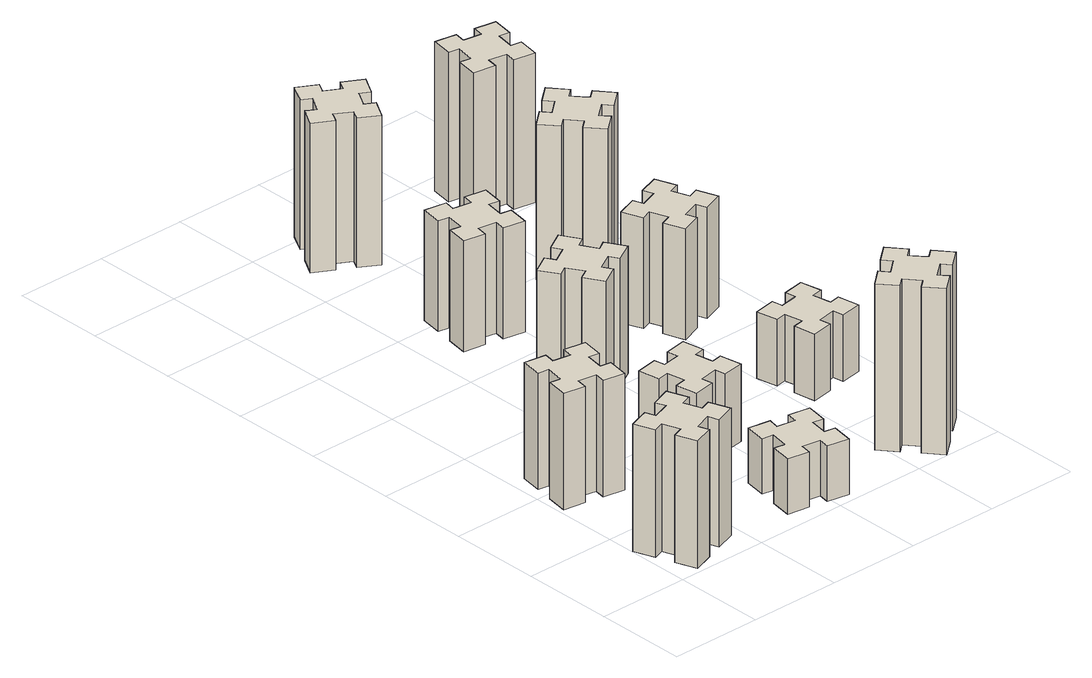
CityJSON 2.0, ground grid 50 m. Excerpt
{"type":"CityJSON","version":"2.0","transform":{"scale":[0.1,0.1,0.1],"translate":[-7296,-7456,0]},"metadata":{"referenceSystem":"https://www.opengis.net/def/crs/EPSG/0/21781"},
"CityObjects":{
"building1":{"type":"Building","attributes":{"class":"1000","function":"1000","usage":"1000","yearOfConstruction":2016,"roofType":"1000","measuredHeight":69,"storeysAboveGround":30,"storeysBelowGround":0},"geometry":[{"type":"Solid","lod":"1","boundaries":[[[[0,1,2,3,4,5,6,7,8,9,10,11,12,13,14,15,16,17,18,19]],[[17,16,20,21]],[[16,15,22,20]],[[15,14,23,22]],[[14,13,24,23]],[[13,12,25,24]],[[12,11,26,25]],[[11,10,27,26]],[[10,9,28,27]],[[9,8,29,28]],[[8,7,30,29]],[[7,6,31,30]],[[6,5,32,31]],[[5,4,33,32]],[[4,3,34,33]],[[3,2,35,34]],[[2,1,36,35]],[[1,0,37,36]],[[0,19,38,37]],[[19,18,39,38]],[[18,17,21,39]],[[24,25,26,27,28,29,30,31,32,33,34,35,36,37,38,39,21,20,22,23]]]]}]},
"building2":{"type":"Building","attributes":{"class":"1000","function":"1000","usage":"1000","yearOfConstruction":2016,"roofType":"1000","measuredHeight":63,"storeysAboveGround":30,"storeysBelowGround":0},"geometry":[{"type":"Solid","lod":"1","boundaries":[[[[40,41,42,43,44,45,46,47,48,49,50,51,52,53,54,55,56,57,58,59]],[[57,56,60,61]],[[56,55,62,60]],[[55,54,63,62]],[[54,53,64,63]],[[53,52,65,64]],[[52,51,66,65]],[[51,50,67,66]],[[50,49,68,67]],[[49,48,69,68]],[[48,47,70,69]],[[47,46,71,70]],[[46,45,72,71]],[[45,44,73,72]],[[44,43,74,73]],[[43,42,75,74]],[[42,41,76,75]],[[41,40,77,76]],[[40,59,78,77]],[[59,58,79,78]],[[58,57,61,79]],[[64,65,66,67,68,69,70,71,72,73,74,75,76,77,78,79,61,60,62,63]]]]}]},
"building3":{"type":"Building","attributes":{"class":"1000","function":"1000","usage":"1000","yearOfConstruction":2016,"roofType":"1000","measuredHeight":30,"storeysAboveGround":30,"storeysBelowGround":0},"geometry":[{"type":"Solid","lod":"1","boundaries":[[[[80,81,82,83,84,85,86,87,88,89,90,91,92,93,94,95,96,97,98,99]],[[97,96,100,101]],[[96,95,102,100]],[[95,94,103,102]],[[94,93,104,103]],[[93,92,105,104]],[[92,91,106,105]],[[91,90,107,106]],[[90,89,108,107]],[[89,88,109,108]],[[88,87,110,109]],[[87,86,111,110]],[[86,85,112,111]],[[85,84,113,112]],[[84,83,114,113]],[[83,82,115,114]],[[82,81,116,115]],[[81,80,117,116]],[[80,99,118,117]],[[99,98,119,118]],[[98,97,101,119]],[[104,105,106,107,108,109,110,111,112,113,114,115,116,117,118,119,101,100,102,103]]]]}]},
"building4":{"type":"Building","attributes":{"class":"1000","function":"1000","usage":"1000","yearOfConstruction":2016,"roofType":"1000","measuredHeight":42,"storeysAboveGround":30,"storeysBelowGround":0},"geometry":[{"type":"Solid","lod":"1","boundaries":[[[[120,121,122,123,124,125,126,127,128,129,130,131,132,133,134,135,136,137,138,139]],[[137,136,140,141]],[[136,135,142,140]],[[135,134,143,142]],[[134,133,144,143]],[[133,132,145,144]],[[132,131,146,145]],[[131,130,147,146]],[[130,129,148,147]],[[129,128,149,148]],[[128,127,150,149]],[[127,126,151,150]],[[126,125,152,151]],[[125,124,153,152]],[[124,123,154,153]],[[123,122,155,154]],[[122,121,156,155]],[[121,120,157,156]],[[120,139,158,157]],[[139,138,159,158]],[[138,137,141,159]],[[144,145,146,147,148,149,150,151,152,153,154,155,156,157,158,159,141,140,142,143]]]]}]},
"building5":{"type":"Building","attributes":{"class":"1000","function":"1000","usage":"1000","yearOfConstruction":2016,"roofType":"1000","measuredHeight":69,"storeysAboveGround":30,"storeysBelowGround":0},"geometry":[{"type":"Solid","lod":"1","boundaries":[[[[160,161,162,163,164,165,166,167,168,169,170,171,172,173,174,175,176,177,178,179]],[[177,176,180,181]],[[176,175,182,180]],[[175,174,183,182]],[[174,173,184,183]],[[173,172,185,184]],[[172,171,186,185]],[[171,170,187,186]],[[170,169,188,187]],[[169,168,189,188]],[[168,167,190,189]],[[167,166,191,190]],[[166,165,192,191]],[[165,164,193,192]],[[164,163,194,193]],[[163,162,195,194]],[[162,161,196,195]],[[161,160,197,196]],[[160,179,198,197]],[[179,178,199,198]],[[178,177,181,199]],[[184,185,186,187,188,189,190,191,192,193,194,195,196,197,198,199,181,180,182,183]]]]}]},
"building6":{"type":"Building","attributes":{"class":"1000","function":"1000","usage":"1000","yearOfConstruction":2016,"roofType":"1000","measuredHeight":60,"storeysAboveGround":30,"storeysBelowGround":0},"geometry":[{"type":"Solid","lod":"1","boundaries":[[[[200,201,202,203,204,205,206,207,208,209,210,211,212,213,214,215,216,217,218,219]],[[217,216,220,221]],[[216,215,222,220]],[[215,214,223,222]],[[214,213,224,223]],[[213,212,225,224]],[[212,211,226,225]],[[211,210,227,226]],[[210,209,228,227]],[[209,208,229,228]],[[208,207,230,229]],[[207,206,231,230]],[[206,205,232,231]],[[205,204,233,232]],[[204,203,234,233]],[[203,202,235,234]],[[202,201,236,235]],[[201,200,237,236]],[[200,219,238,237]],[[219,218,239,238]],[[218,217,221,239]],[[224,225,226,227,228,229,230,231,232,233,234,235,236,237,238,239,221,220,222,223]]]]}]},
"building7":{"type":"Building","attributes":{"class":"1000","function":"1000","usage":"1000","yearOfConstruction":2016,"roofType":"1000","measuredHeight":90,"storeysAboveGround":30,"storeysBelowGround":0},"geometry":[{"type":"Solid","lod":"1","boundaries":[[[[240,241,242,243,244,245,246,247,248,249,250,251,252,253,254,255,256,257,258,259]],[[257,256,260,261]],[[256,255,262,260]],[[255,254,263,262]],[[254,253,264,263]],[[253,252,265,264]],[[252,251,266,265]],[[251,250,267,266]],[[250,249,268,267]],[[249,248,269,268]],[[248,247,270,269]],[[247,246,271,270]],[[246,245,272,271]],[[245,244,273,272]],[[244,243,274,273]],[[243,242,275,274]],[[242,241,276,275]],[[241,240,277,276]],[[240,259,278,277]],[[259,258,279,278]],[[258,257,261,279]],[[264,265,266,267,268,269,270,271,272,273,274,275,276,277,278,279,261,260,262,263]]]]}]},
"building8":{"type":"Building","attributes":{"class":"1000","function":"1000","usage":"1000","yearOfConstruction":2016,"roofType":"1000","measuredHeight":81,"storeysAboveGround":30,"storeysBelowGround":0},"geometry":[{"type":"Solid","lod":"1","boundaries":[[[[280,281,282,283,284,285,286,287,288,289,290,291,292,293,294,295,296,297,298,299]],[[297,296,300,301]],[[296,295,302,300]],[[295,294,303,302]],[[294,293,304,303]],[[293,292,305,304]],[[292,291,306,305]],[[291,290,307,306]],[[290,289,308,307]],[[289,288,309,308]],[[288,287,310,309]],[[287,286,311,310]],[[286,285,312,311]],[[285,284,313,312]],[[284,283,314,313]],[[283,282,315,314]],[[282,281,316,315]],[[281,280,317,316]],[[280,299,318,317]],[[299,298,319,318]],[[298,297,301,319]],[[304,305,306,307,308,309,310,311,312,313,314,315,316,317,318,319,301,300,302,303]]]]}]},
"building9":{"type":"Building","attributes":{"class":"1000","function":"1000","usage":"1000","yearOfConstruction":2016,"roofType":"1000","measuredHeight":36,"storeysAboveGround":30,"storeysBelowGround":0},"geometry":[{"type":"Solid","lod":"1","boundaries":[[[[320,321,322,323,324,325,326,327,328,329,330,331,332,333,334,335,336,337,338,339]],[[337,336,340,341]],[[336,335,342,340]],[[335,334,343,342]],[[334,333,344,343]],[[333,332,345,344]],[[332,331,346,345]],[[331,330,347,346]],[[330,329,348,347]],[[329,328,349,348]],[[328,327,350,349]],[[327,326,351,350]],[[326,325,352,351]],[[325,324,353,352]],[[324,323,354,353]],[[323,322,355,354]],[[322,321,356,355]],[[321,320,357,356]],[[320,339,358,357]],[[339,338,359,358]],[[338,337,341,359]],[[344,345,346,347,348,349,350,351,352,353,354,355,356,357,358,359,341,340,342,343]]]]}]},
"building10":{"type":"Building","attributes":{"class":"1000","function":"1000","usage":"1000","yearOfConstruction":2016,"roofType":"1000","measuredHeight":60,"storeysAboveGround":30,"storeysBelowGround":0},"geometry":[{"type":"Solid","lod":"1","boundaries":[[[[360,361,362,363,364,365,366,367,368,369,370,371,372,373,374,375,376,377,378,379]],[[377,376,380,381]],[[376,375,382,380]],[[375,374,383,382]],[[374,373,384,383]],[[373,372,385,384]],[[372,371,386,385]],[[371,370,387,386]],[[370,369,388,387]],[[369,368,389,388]],[[368,367,390,389]],[[367,366,391,390]],[[366,365,392,391]],[[365,364,393,392]],[[364,363,394,393]],[[363,362,395,394]],[[362,361,396,395]],[[361,360,397,396]],[[360,379,398,397]],[[379,378,399,398]],[[378,377,381,399]],[[384,385,386,387,388,389,390,391,392,393,394,395,396,397,398,399,381,380,382,383]]]]}]},
"building11":{"type":"Building","attributes":{"class":"1000","function":"1000","usage":"1000","yearOfConstruction":2016,"roofType":"1000","measuredHeight":84,"storeysAboveGround":30,"storeysBelowGround":0},"geometry":[{"type":"Solid","lod":"1","boundaries":[[[[400,401,402,403,404,405,406,407,408,409,410,411,412,413,414,415,416,417,418,419]],[[417,416,420,421]],[[416,415,422,420]],[[415,414,423,422]],[[414,413,424,423]],[[413,412,425,424]],[[412,411,426,425]],[[411,410,427,426]],[[410,409,428,427]],[[409,408,429,428]],[[408,407,430,429]],[[407,406,431,430]],[[406,405,432,431]],[[405,404,433,432]],[[404,403,434,433]],[[403,402,435,434]],[[402,401,436,435]],[[401,400,437,436]],[[400,419,438,437]],[[419,418,439,438]],[[418,417,421,439]],[[424,425,426,427,428,429,430,431,432,433,434,435,436,437,438,439,421,420,422,423]]]]}]},
"building12":{"type":"Building","attributes":{"class":"1000","function":"1000","usage":"1000","yearOfConstruction":2016,"roofType":"1000","measuredHeight":81,"storeysAboveGround":30,"storeysBelowGround":0},"geometry":[{"type":"Solid","lod":"1","boundaries":[[[[440,441,442,443,444,445,446,447,448,449,450,451,452,453,454,455,456,457,458,459]],[[457,456,460,461]],[[456,455,462,460]],[[455,454,463,462]],[[454,453,464,463]],[[453,452,465,464]],[[452,451,466,465]],[[451,450,467,466]],[[450,449,468,467]],[[449,448,469,468]],[[448,447,470,469]],[[447,446,471,470]],[[446,445,472,471]],[[445,444,473,472]],[[444,443,474,473]],[[443,442,475,474]],[[442,441,476,475]],[[441,440,477,476]],[[440,459,478,477]],[[459,458,479,478]],[[458,457,461,479]],[[464,465,466,467,468,469,470,471,472,473,474,475,476,477,478,479,461,460,462,463]]]]}]}
},
"vertices":[
[235,366,0],[141,332,0],[120,388,0],[7,347,0],[49,234,0],[105,255,0],[139,161,0],[83,140,0],[124,27,0],[237,69,0],[216,125,0],[310,159,0],[330,103,0],[443,144,0],[402,257,0],[346,236,0],[312,330,0],[368,350,0],[327,463,0],[214,422,0],[312,330,690],[368,350,690],[346,236,690],[402,257,690],[443,144,690],[330,103,690],[310,159,690],[216,125,690],[237,69,690],[124,27,690],[83,140,690],[139,161,690],[105,255,690],[49,234,690],[7,347,690],[120,388,690],[141,332,690],[235,366,690],[214,422,690],[327,463,690],
[325,917,0],[342,1015,0],[401,1005,0],[422,1123,0],[304,1144,0],[294,1085,0],[195,1102,0],[206,1161,0],[87,1182,0],[67,1064,0],[126,1054,0],[108,955,0],[49,966,0],[28,847,0],[147,827,0],[157,886,0],[255,868,0],[245,809,0],[363,788,0],[384,907,0],[255,868,630],[245,809,630],[157,886,630],[147,827,630],[28,847,630],[49,966,630],[108,955,630],[126,1054,630],[67,1064,630],[87,1182,630],[206,1161,630],[195,1102,630],[294,1085,630],[304,1144,630],[422,1123,630],[401,1005,630],[342,1015,630],[325,917,630],[384,907,630],[363,788,630],
[866,314,0],[848,215,0],[789,226,0],[768,107,0],[887,87,0],[897,146,0],[995,128,0],[985,69,0],[1103,48,0],[1124,167,0],[1065,177,0],[1082,275,0],[1141,265,0],[1162,383,0],[1044,404,0],[1034,345,0],[935,362,0],[946,421,0],[827,442,0],[807,324,0],[935,362,300],[946,421,300],[1034,345,300],[1044,404,300],[1162,383,300],[1141,265,300],[1082,275,300],[1065,177,300],[1124,167,300],[1103,48,300],[985,69,300],[995,128,300],[897,146,300],[887,87,300],[768,107,300],[789,226,300],[848,215,300],[866,314,300],[807,324,300],[827,442,300],
[895,1002,0],[797,985,0],[787,1044,0],[668,1023,0],[689,905,0],[748,915,0],[766,817,0],[707,807,0],[727,688,0],[846,709,0],[835,768,0],[934,786,0],[944,727,0],[1062,747,0],[1041,866,0],[982,855,0],[965,954,0],[1024,964,0],[1003,1082,0],[885,1061,0],[965,954,420],[1024,964,420],[982,855,420],[1041,866,420],[1062,747,420],[944,727,420],[934,786,420],[835,768,420],[846,709,420],[727,688,420],[707,807,420],[766,817,420],[748,915,420],[689,905,420],[668,1023,420],[787,1044,420],[797,985,420],[895,1002,420],[885,1061,420],[1003,1082,420],
[745,1614,0],[795,1527,0],[743,1497,0],[803,1393,0],[907,1453,0],[877,1505,0],[964,1555,0],[994,1503,0],[1098,1563,0],[1038,1667,0],[986,1637,0],[936,1724,0],[988,1754,0],[928,1858,0],[824,1798,0],[854,1746,0],[767,1696,0],[737,1748,0],[633,1688,0],[693,1584,0],[767,1696,690],[737,1748,690],[854,1746,690],[824,1798,690],[928,1858,690],[988,1754,690],[936,1724,690],[986,1637,690],[1038,1667,690],[1098,1563,690],[994,1503,690],[964,1555,690],[877,1505,690],[907,1453,690],[803,1393,690],[743,1497,690],[795,1527,690],[745,1614,690],[693,1584,690],[633,1688,690],
[766,2434,0],[748,2335,0],[689,2346,0],[668,2227,0],[787,2207,0],[797,2266,0],[895,2248,0],[885,2189,0],[1003,2168,0],[1024,2287,0],[965,2297,0],[982,2395,0],[1041,2385,0],[1062,2503,0],[944,2524,0],[934,2465,0],[835,2482,0],[846,2541,0],[727,2562,0],[707,2444,0],[835,2482,600],[846,2541,600],[934,2465,600],[944,2524,600],[1062,2503,600],[1041,2385,600],[982,2395,600],[965,2297,600],[1024,2287,600],[1003,2168,600],[885,2189,600],[895,2248,600],[797,2266,600],[787,2207,600],[668,2227,600],[689,2346,600],[748,2335,600],[766,2434,600],[707,2444,600],[727,2562,600],
[1738,129,0],[1814,193,0],[1853,147,0],[1945,224,0],[1868,316,0],[1822,278,0],[1757,354,0],[1803,393,0],[1726,485,0],[1634,408,0],[1673,362,0],[1596,297,0],[1558,343,0],[1466,266,0],[1543,174,0],[1589,213,0],[1653,136,0],[1607,98,0],[1684,6,0],[1776,83,0],[1653,136,900],[1607,98,900],[1589,213,900],[1543,174,900],[1466,266,900],[1558,343,900],[1596,297,900],[1673,362,900],[1634,408,900],[1726,485,900],[1803,393,900],[1757,354,900],[1822,278,900],[1868,316,900],[1945,224,900],[1853,147,900],[1814,193,900],[1738,129,900],[1776,83,900],[1684,6,900],
[964,3376,0],[877,3426,0],[907,3478,0],[803,3538,0],[743,3434,0],[795,3404,0],[745,3317,0],[693,3347,0],[633,3243,0],[737,3183,0],[767,3235,0],[854,3185,0],[824,3133,0],[928,3073,0],[988,3177,0],[936,3207,0],[986,3294,0],[1038,3264,0],[1098,3368,0],[994,3428,0],[986,3294,810],[1038,3264,810],[936,3207,810],[988,3177,810],[928,3073,810],[824,3133,810],[854,3185,810],[767,3235,810],[737,3183,810],[633,3243,810],[693,3347,810],[745,3317,810],[795,3404,810],[743,3434,810],[803,3538,810],[907,3478,810],[877,3426,810],[964,3376,810],[994,3428,810],[1098,3368,810],
[1735,1102,0],[1637,1085,0],[1627,1144,0],[1508,1123,0],[1529,1005,0],[1588,1015,0],[1606,917,0],[1547,907,0],[1567,788,0],[1686,809,0],[1675,868,0],[1774,886,0],[1784,827,0],[1902,847,0],[1881,966,0],[1822,955,0],[1805,1054,0],[1864,1064,0],[1843,1182,0],[1725,1161,0],[1805,1054,360],[1864,1064,360],[1822,955,360],[1881,966,360],[1902,847,360],[1784,827,360],[1774,886,360],[1675,868,360],[1686,809,360],[1567,788,360],[1547,907,360],[1606,917,360],[1588,1015,360],[1529,1005,360],[1508,1123,360],[1627,1144,360],[1637,1085,360],[1735,1102,360],[1725,1161,360],[1843,1182,360],
[1485,1835,0],[1519,1741,0],[1463,1720,0],[1504,1607,0],[1617,1649,0],[1596,1705,0],[1690,1739,0],[1710,1683,0],[1823,1724,0],[1782,1837,0],[1726,1816,0],[1692,1910,0],[1748,1930,0],[1707,2043,0],[1594,2002,0],[1615,1946,0],[1521,1912,0],[1500,1968,0],[1387,1927,0],[1429,1814,0],[1521,1912,600],[1500,1968,600],[1615,1946,600],[1594,2002,600],[1707,2043,600],[1748,1930,600],[1692,1910,600],[1726,1816,600],[1782,1837,600],[1823,1724,600],[1710,1683,600],[1690,1739,600],[1596,1705,600],[1617,1649,600],[1504,1607,600],[1463,1720,600],[1519,1741,600],[1485,1835,600],[1429,1814,600],[1387,1927,600],
[1722,2498,0],[1657,2574,0],[1703,2613,0],[1626,2705,0],[1534,2628,0],[1573,2582,0],[1496,2517,0],[1458,2563,0],[1366,2486,0],[1443,2394,0],[1489,2433,0],[1553,2356,0],[1507,2318,0],[1584,2226,0],[1676,2303,0],[1638,2349,0],[1714,2413,0],[1753,2367,0],[1845,2444,0],[1768,2536,0],[1714,2413,840],[1753,2367,840],[1638,2349,840],[1676,2303,840],[1584,2226,840],[1507,2318,840],[1553,2356,840],[1489,2433,840],[1443,2394,840],[1366,2486,840],[1458,2563,840],[1496,2517,840],[1573,2582,840],[1534,2628,840],[1626,2705,840],[1703,2613,840],[1657,2574,840],[1722,2498,840],[1768,2536,840],[1845,2444,840],
[1805,3137,0],[1822,3235,0],[1881,3225,0],[1902,3343,0],[1784,3364,0],[1774,3305,0],[1675,3322,0],[1686,3381,0],[1567,3402,0],[1547,3284,0],[1606,3274,0],[1588,3175,0],[1529,3186,0],[1508,3067,0],[1627,3047,0],[1637,3106,0],[1735,3088,0],[1725,3029,0],[1843,3008,0],[1864,3127,0],[1735,3088,810],[1725,3029,810],[1637,3106,810],[1627,3047,810],[1508,3067,810],[1529,3186,810],[1588,3175,810],[1606,3274,810],[1547,3284,810],[1567,3402,810],[1686,3381,810],[1675,3322,810],[1774,3305,810],[1784,3364,810],[1902,3343,810],[1881,3225,810],[1822,3235,810],[1805,3137,810],[1864,3127,810],[1843,3008,810]
]}
